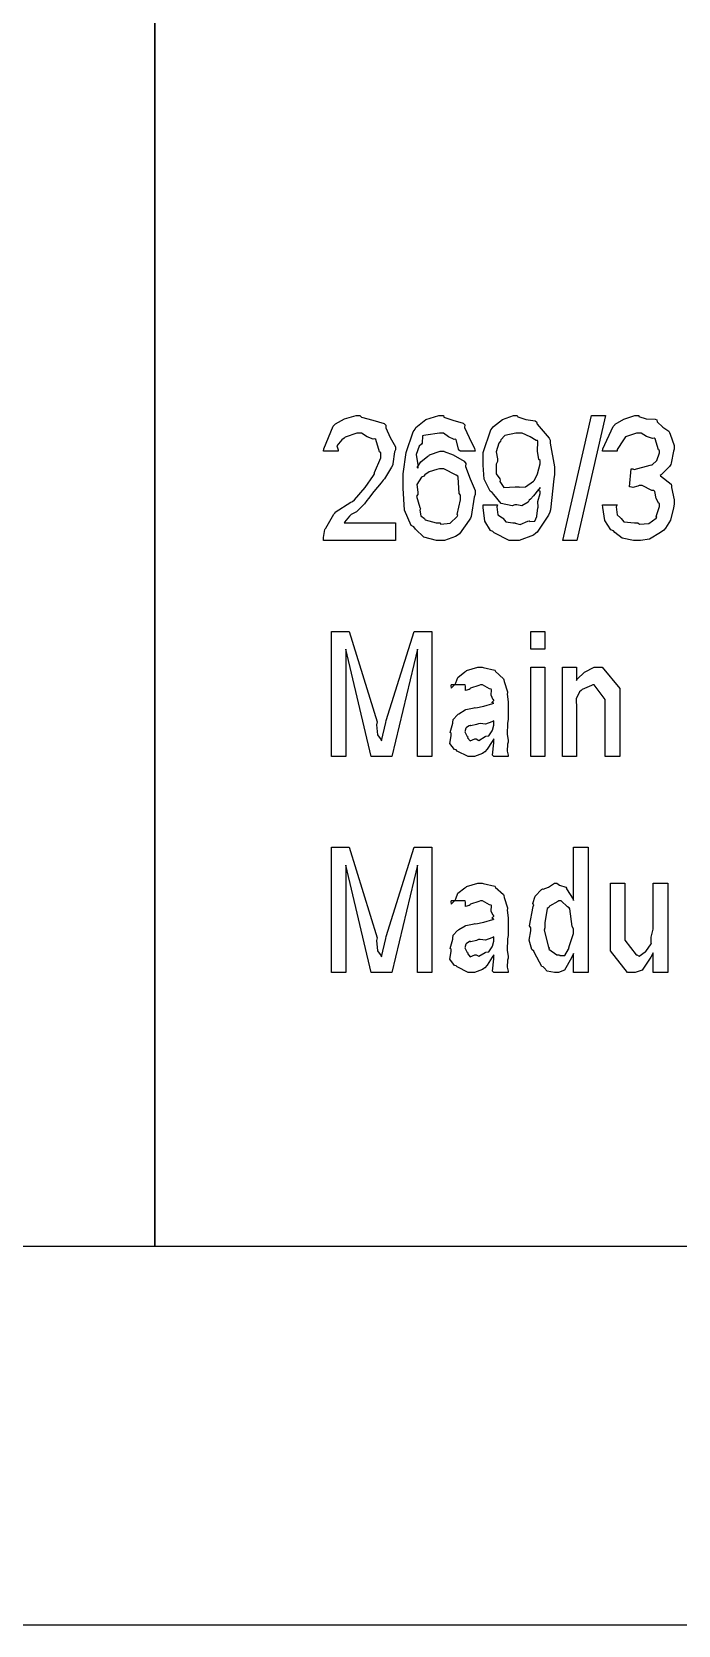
# Model space of a CAD drawing. Extents: x 0 to 23.4, y 0 to 16.5.
# Drawn here: x 18.935 to 19.362, y 0.206 to 1.259 of the extents above; entities that cross this region are included whole.
import ezdxf

# ---------------------------------------------------------------- set-up
doc = ezdxf.new("R2010")
doc.units = 0
doc.layers.get('0').update_dxf_attribs({"linetype": 'CONTINUOUS'})

msp = doc.modelspace()

# ---------------------------------------------------------------- linework, layer by layer
at = {"color": 0}
for points in [[(0.18755, 16.3479), (23.1772, 16.3479), (23.1772, 0.20622), (0.18755, 0.20622), (0.18755, 16.3479)], [(0.43766, 16.0978), (22.9271, 16.0978), (22.9271, 0.45627), (0.43766, 0.45627), (0.43766, 16.0978)], [(19.1749, 0.93435), (19.1749, 0.92263), (19.1275, 0.92263), (19.1275, 0.92459), (19.1283, 0.92985), (19.1286, 0.93045), (19.1289, 0.93083), (19.1343, 0.94016), (19.1351, 0.94086), (19.1351, 0.9413), (19.1454, 0.94797), (19.1465, 0.94846), (19.1479, 0.94954), (19.1549, 0.95774), (19.1604, 0.96571), (19.1611, 0.96669), (19.1612, 0.9675), (19.1653, 0.97732), (19.1653, 0.98058), (19.1644, 0.98134), (19.1619, 0.98931), (19.1614, 0.98991), (19.1603, 0.98958), (19.1563, 0.99121), (19.1525, 0.9936), (19.1514, 0.9936), (19.1494, 0.99349), (19.1417, 0.99089), (19.141, 0.99034), (19.1396, 0.98926), (19.1363, 0.98513), (19.1371, 0.98253), (19.1371, 0.98166), (19.1275, 0.98166), (19.1276, 0.98329), (19.1338, 0.99826), (19.1349, 0.99924), (19.1353, 0.99967), (19.1413, 1.00293), (19.149, 1.00532), (19.1515, 1.00532), (19.1525, 1.00423), (19.16, 1.00206), (19.1675, 0.99989), (19.1685, 0.99881), (19.1685, 0.99718), (19.1715, 0.99067), (19.1749, 0.98459), (19.1749, 0.98253), (19.1743, 0.98134), (19.1733, 0.97342), (19.1731, 0.97255), (19.1724, 0.97108), (19.1676, 0.96343), (19.1669, 0.96257), (19.1654, 0.96078), (19.1607, 0.95508), (19.1571, 0.95052), (19.156, 0.94911), (19.1546, 0.94699), (19.1493, 0.94151), (19.1457, 0.93978), (19.1453, 0.93934), (19.1446, 0.93875), (19.1413, 0.93479), (19.141, 0.93435), (19.1749, 0.93435)], [(19.2275, 0.98166), (19.2179, 0.98166), (19.2168, 0.98231), (19.215, 0.98926), (19.2146, 0.98969), (19.2136, 0.98942), (19.2099, 0.99121), (19.2067, 0.9936), (19.2057, 0.9936), (19.204, 0.99349), (19.1951, 0.99235), (19.1937, 0.99208), (19.1929, 0.99186), (19.1925, 0.98687), (19.1921, 0.98622), (19.1907, 0.98508), (19.1887, 0.97944), (19.1897, 0.97266), (19.1897, 0.97038), (19.1893, 0.97086), (19.1918, 0.97466), (19.1963, 0.97841), (19.1971, 0.97884), (19.1975, 0.97928), (19.2044, 0.98166), (19.2068, 0.98166), (19.2071, 0.98139), (19.2131, 0.97922), (19.2203, 0.97499), (19.2214, 0.97363), (19.2213, 0.97152), (19.2242, 0.96332), (19.2275, 0.95562), (19.2275, 0.95302), (19.2269, 0.95139), (19.2249, 0.93859), (19.2244, 0.93739), (19.2237, 0.93614), (19.2172, 0.92697), (19.2164, 0.92632), (19.2147, 0.9254), (19.2074, 0.92263), (19.2049, 0.92263), (19.2021, 0.92263), (19.1936, 0.92491), (19.1882, 0.93023), (19.1871, 0.93175), (19.1853, 0.93251), (19.181, 0.94271), (19.1801, 0.95714), (19.1801, 0.96191), (19.1801, 0.96664), (19.1821, 0.98079), (19.1867, 0.99441), (19.1879, 0.9962), (19.1885, 0.9974), (19.195, 1.00255), (19.2036, 1.00532), (19.2067, 1.00532), (19.2069, 1.00423), (19.2128, 1.00212), (19.2197, 1.00011), (19.2207, 0.99902), (19.2206, 0.9974), (19.2236, 0.99067), (19.2272, 0.98351), (19.2275, 0.98166)], [(19.2328, 0.94629), (19.2424, 0.94629), (19.2418, 0.94482), (19.2425, 0.93961), (19.2457, 0.93766), (19.2462, 0.93717), (19.2461, 0.93717), (19.2479, 0.935), (19.2525, 0.93435), (19.254, 0.93435), (19.254, 0.93408), (19.2574, 0.93321), (19.2624, 0.93544), (19.2633, 0.93566), (19.2636, 0.93522), (19.2669, 0.93549), (19.2683, 0.93859), (19.2683, 0.93891), (19.2683, 0.93891), (19.269, 0.94412), (19.2692, 0.94477), (19.2692, 0.94477), (19.269, 0.94846), (19.2706, 0.95367), (19.2706, 0.9554), (19.2703, 0.95535), (19.2692, 0.95568), (19.2706, 0.95714), (19.2706, 0.95757), (19.2693, 0.95627), (19.2661, 0.95215), (19.2642, 0.94987), (19.2633, 0.94933), (19.2626, 0.94808), (19.2585, 0.94547), (19.255, 0.94629), (19.2538, 0.94629), (19.2519, 0.94558), (19.2447, 0.9471), (19.2399, 0.95302), (19.2389, 0.95432), (19.2374, 0.95535), (19.2335, 0.96311), (19.2328, 0.97233), (19.2328, 0.97537), (19.2328, 0.98079), (19.2379, 0.99571), (19.239, 0.99707), (19.2396, 0.99805), (19.2456, 1.00266), (19.2529, 1.00532), (19.2553, 1.00532), (19.2557, 1.00429), (19.261, 1.0026), (19.2671, 1.00174), (19.2681, 1.00098), (19.2685, 0.99957), (19.2765, 0.99034), (19.2771, 0.98904), (19.2772, 0.98687), (19.28, 0.97141), (19.28, 0.96625), (19.2796, 0.96349), (19.2774, 0.94287), (19.2768, 0.9413), (19.2761, 0.9394), (19.2686, 0.92822), (19.2676, 0.92741), (19.2661, 0.92622), (19.2567, 0.92263), (19.2536, 0.92263), (19.25, 0.92263), (19.2401, 0.92773), (19.2393, 0.92871), (19.2378, 0.92925), (19.234, 0.93549), (19.2329, 0.94444), (19.2328, 0.94629)], [(19.2854, 0.92263), (19.3043, 1.00532), (19.3136, 1.00532), (19.2947, 0.92263), (19.2854, 0.92263)], [(19.3117, 0.94629), (19.3213, 0.94629), (19.3207, 0.94482), (19.3213, 0.93961), (19.3236, 0.93766), (19.3239, 0.93717), (19.3239, 0.93717), (19.3257, 0.935), (19.3328, 0.93435), (19.3351, 0.93435), (19.3361, 0.93343), (19.3422, 0.93381), (19.3472, 0.93745), (19.3475, 0.93804), (19.3471, 0.93853), (19.3494, 0.94504), (19.3494, 0.94716), (19.3489, 0.94716), (19.3472, 0.95047), (19.3463, 0.95508), (19.3456, 0.95562), (19.3443, 0.95578), (19.3379, 0.95909), (19.3358, 0.95909), (19.3349, 0.9586), (19.3317, 0.95774), (19.3299, 0.95817), (19.3294, 0.95801), (19.3306, 0.96994), (19.3306, 0.96994), (19.3318, 0.96994), (19.3318, 0.96994), (19.3325, 0.96951), (19.3432, 0.97233), (19.344, 0.97276), (19.3444, 0.9726), (19.3475, 0.97559), (19.3494, 0.98047), (19.3494, 0.9821), (19.3486, 0.98264), (19.3464, 0.9898), (19.3457, 0.99034), (19.3447, 0.98996), (19.3407, 0.99126), (19.3371, 0.9936), (19.336, 0.9936), (19.3342, 0.99349), (19.3269, 0.9911), (19.3263, 0.99056), (19.3256, 0.98909), (19.3214, 0.98269), (19.3213, 0.98166), (19.3117, 0.98166), (19.3119, 0.98329), (19.3186, 0.99805), (19.3197, 0.99902), (19.3201, 0.99951), (19.3258, 1.00288), (19.3331, 1.00532), (19.3356, 1.00532), (19.3357, 1.0045), (19.3406, 1.00293), (19.3465, 1.00282), (19.3475, 1.00228), (19.3478, 1.00098), (19.3514, 0.99745), (19.3554, 0.9949), (19.356, 0.99403), (19.3563, 0.993), (19.359, 0.98551), (19.359, 0.98296), (19.3585, 0.98166), (19.3569, 0.97374), (19.3567, 0.97298), (19.356, 0.97152), (19.3504, 0.96609), (19.3497, 0.9656), (19.3499, 0.96528), (19.3569, 0.95996), (19.3572, 0.95909), (19.3572, 0.95757), (19.359, 0.94944), (19.359, 0.94672), (19.3585, 0.94423), (19.3565, 0.9362), (19.3532, 0.93077), (19.3521, 0.92958), (19.3499, 0.9279), (19.3428, 0.9235), (19.3367, 0.92263), (19.3347, 0.92263), (19.3322, 0.92263), (19.3247, 0.92426), (19.3199, 0.92806), (19.3189, 0.92914), (19.3172, 0.92969), (19.3131, 0.93587), (19.3118, 0.94455), (19.3117, 0.94629)], [(19.2706, 0.97559), (19.2696, 0.97607), (19.2687, 0.98172), (19.269, 0.98806), (19.2687, 0.98882), (19.2678, 0.98877), (19.2639, 0.9911), (19.2586, 0.9936), (19.2568, 0.9936), (19.2544, 0.99349), (19.2471, 0.99213), (19.2446, 0.98926), (19.2443, 0.98839), (19.2431, 0.98693), (19.2414, 0.98117), (19.2424, 0.97651), (19.2424, 0.97493), (19.2415, 0.97309), (19.2415, 0.96674), (19.2438, 0.96338), (19.244, 0.96257), (19.2438, 0.9617), (19.2465, 0.95763), (19.254, 0.95801), (19.2567, 0.95801), (19.2567, 0.95779), (19.2608, 0.95822), (19.266, 0.96181), (19.2667, 0.96257), (19.2667, 0.96257), (19.2687, 0.96669), (19.2706, 0.97336), (19.2706, 0.97559)], [(19.1897, 0.95302), (19.1889, 0.95199), (19.1911, 0.94444), (19.1914, 0.94368), (19.191, 0.94276), (19.1917, 0.93891), (19.1942, 0.93717), (19.1944, 0.93674), (19.1946, 0.93636), (19.2018, 0.93435), (19.2042, 0.93435), (19.205, 0.93349), (19.2111, 0.93414), (19.2158, 0.93853), (19.2161, 0.93934), (19.2157, 0.93994), (19.2179, 0.94944), (19.2179, 0.95258), (19.2171, 0.95378), (19.2164, 0.96441), (19.2161, 0.96517), (19.2151, 0.96593), (19.2068, 0.96994), (19.204, 0.96994), (19.2022, 0.96951), (19.1971, 0.96805), (19.1944, 0.96598), (19.1937, 0.96517), (19.1922, 0.96452), (19.189, 0.95974), (19.1897, 0.9547), (19.1897, 0.95302)], [(19.1328, 0.77995), (19.1328, 0.86263), (19.1443, 0.86263), (19.1629, 0.80295), (19.1624, 0.801), (19.1631, 0.79432), (19.1656, 0.79102), (19.1657, 0.79036), (19.1657, 0.79036), (19.1685, 0.80235), (19.1688, 0.80382), (19.1872, 0.86263), (19.1989, 0.86263), (19.1989, 0.77995), (19.1894, 0.77995), (19.1894, 0.85091), (19.1726, 0.77995), (19.1588, 0.77995), (19.1421, 0.85091), (19.1421, 0.77995), (19.1328, 0.77995)], [(19.2643, 0.85091), (19.2643, 0.86263), (19.2736, 0.86263), (19.2736, 0.85091), (19.2643, 0.85091)], [(19.2399, 0.79167), (19.2387, 0.78999), (19.2356, 0.78478), (19.2339, 0.78304), (19.2333, 0.78255), (19.2324, 0.7819), (19.2272, 0.77995), (19.2256, 0.77995), (19.2229, 0.77995), (19.2157, 0.78358), (19.2151, 0.78429), (19.2139, 0.78456), (19.2108, 0.78868), (19.2117, 0.79373), (19.2117, 0.79536), (19.2111, 0.79574), (19.2128, 0.80197), (19.2129, 0.80252), (19.2129, 0.80252), (19.2131, 0.80453), (19.216, 0.80762), (19.2164, 0.80794), (19.2168, 0.80827), (19.221, 0.81082), (19.2214, 0.81098), (19.2214, 0.81098), (19.2269, 0.81217), (19.2276, 0.81228), (19.2281, 0.81212), (19.2333, 0.81315), (19.2392, 0.81505), (19.2399, 0.81532), (19.2396, 0.81527), (19.2386, 0.81576), (19.2399, 0.81706), (19.2399, 0.81749), (19.2394, 0.81749), (19.2381, 0.82053), (19.2383, 0.82411), (19.2381, 0.82444), (19.2371, 0.82471), (19.2325, 0.82726), (19.231, 0.82726), (19.2301, 0.82682), (19.2246, 0.82509), (19.2242, 0.82465), (19.2236, 0.82427), (19.2213, 0.82362), (19.2211, 0.82639), (19.221, 0.82726), (19.2117, 0.82726), (19.2114, 0.82688), (19.2117, 0.82503), (19.2144, 0.82775), (19.2149, 0.82856), (19.2149, 0.82861), (19.2161, 0.83225), (19.2208, 0.83594), (19.2217, 0.83637), (19.2218, 0.83675), (19.2294, 0.83898), (19.2321, 0.83898), (19.2328, 0.8387), (19.2406, 0.83702), (19.2411, 0.83659), (19.2408, 0.83626), (19.2462, 0.83138), (19.2465, 0.83073), (19.2467, 0.82943), (19.2489, 0.82275), (19.249, 0.82183), (19.2486, 0.82129), (19.2494, 0.81586), (19.2494, 0.81402), (19.2494, 0.80447), (19.2489, 0.80208), (19.2486, 0.79454), (19.2494, 0.7908), (19.2494, 0.7895), (19.249, 0.78809), (19.2486, 0.78342), (19.2494, 0.78082), (19.2494, 0.77995), (19.2399, 0.77995), (19.239, 0.78082), (19.2399, 0.78895), (19.2399, 0.79167)], [(19.2643, 0.77995), (19.2643, 0.83898), (19.2736, 0.83898), (19.2736, 0.77995), (19.2643, 0.77995)], [(19.2853, 0.77995), (19.2853, 0.83898), (19.2946, 0.83898), (19.2946, 0.8303), (19.295, 0.83105), (19.2997, 0.83572), (19.3061, 0.83898), (19.3083, 0.83898), (19.3115, 0.83898), (19.3231, 0.82487), (19.3231, 0.81532), (19.3231, 0.77995), (19.3135, 0.77995), (19.3135, 0.81272), (19.3135, 0.81771), (19.3061, 0.82726), (19.3053, 0.82726), (19.3043, 0.82682), (19.2982, 0.82422), (19.2976, 0.82357), (19.2964, 0.82281), (19.2943, 0.81798), (19.2946, 0.81163), (19.2946, 0.80946), (19.2946, 0.77995), (19.2853, 0.77995)], [(19.2399, 0.8036), (19.2386, 0.80279), (19.2344, 0.80132), (19.2308, 0.80181), (19.2297, 0.80165), (19.2285, 0.80116), (19.2247, 0.80019), (19.2243, 0.80062), (19.2242, 0.80056), (19.2236, 0.80019), (19.2218, 0.79915), (19.2218, 0.79905), (19.2218, 0.79905), (19.2214, 0.79866), (19.221, 0.7972), (19.221, 0.79666), (19.2207, 0.79628), (19.2224, 0.79324), (19.2228, 0.79297), (19.2226, 0.79243), (19.2242, 0.79036), (19.2274, 0.79167), (19.2283, 0.79167), (19.2283, 0.79167), (19.2301, 0.79064), (19.2342, 0.79313), (19.2346, 0.7934), (19.2346, 0.7934), (19.2365, 0.79367), (19.2387, 0.79698), (19.239, 0.79731), (19.239, 0.79731), (19.2399, 0.80073), (19.2399, 0.80187), (19.2399, 0.8036)], [(19.1328, 0.63731), (19.1328, 0.72), (19.1443, 0.72), (19.1629, 0.66032), (19.1624, 0.65836), (19.1631, 0.65169), (19.1656, 0.64838), (19.1657, 0.64773), (19.1657, 0.64773), (19.1685, 0.65972), (19.1688, 0.66119), (19.1872, 0.72), (19.1989, 0.72), (19.1989, 0.63731), (19.1894, 0.63731), (19.1894, 0.70828), (19.1726, 0.63731), (19.1588, 0.63731), (19.1421, 0.70828), (19.1421, 0.63731), (19.1328, 0.63731)], [(19.2925, 0.63731), (19.2925, 0.6499), (19.2911, 0.64708), (19.2865, 0.63889), (19.2826, 0.63731), (19.2814, 0.63731), (19.2799, 0.63731), (19.2751, 0.63824), (19.2732, 0.64041), (19.2725, 0.641), (19.2715, 0.64133), (19.2668, 0.65034), (19.2664, 0.65142), (19.2651, 0.65256), (19.2633, 0.65864), (19.2643, 0.66482), (19.2643, 0.66683), (19.2635, 0.66813), (19.2658, 0.68093), (19.2663, 0.68202), (19.2657, 0.68289), (19.2672, 0.68777), (19.2714, 0.69206), (19.2721, 0.69265), (19.2724, 0.69238), (19.276, 0.69374), (19.28, 0.69634), (19.2814, 0.69634), (19.2814, 0.69634), (19.2832, 0.6951), (19.2875, 0.69363), (19.2879, 0.69309), (19.2879, 0.6926), (19.2922, 0.68571), (19.2925, 0.68484), (19.2925, 0.72), (19.3021, 0.72), (19.3021, 0.63731), (19.2925, 0.63731)], [(19.2399, 0.64904), (19.2387, 0.64735), (19.2356, 0.64214), (19.2339, 0.64041), (19.2333, 0.63992), (19.2324, 0.63927), (19.2272, 0.63731), (19.2256, 0.63731), (19.2229, 0.63731), (19.2157, 0.64095), (19.2151, 0.64166), (19.2139, 0.64193), (19.2108, 0.64605), (19.2117, 0.6511), (19.2117, 0.65272), (19.2111, 0.6531), (19.2128, 0.65934), (19.2129, 0.65989), (19.2129, 0.65989), (19.2131, 0.66189), (19.216, 0.66499), (19.2164, 0.66531), (19.2168, 0.66564), (19.221, 0.66819), (19.2214, 0.66835), (19.2214, 0.66835), (19.2269, 0.66954), (19.2276, 0.66965), (19.2281, 0.66949), (19.2333, 0.67052), (19.2392, 0.67242), (19.2399, 0.67269), (19.2396, 0.67263), (19.2386, 0.67312), (19.2399, 0.67443), (19.2399, 0.67486), (19.2394, 0.67486), (19.2381, 0.6779), (19.2383, 0.68148), (19.2381, 0.6818), (19.2371, 0.68207), (19.2325, 0.68463), (19.231, 0.68463), (19.2301, 0.68419), (19.2246, 0.68245), (19.2242, 0.68202), (19.2236, 0.68164), (19.2213, 0.68099), (19.2211, 0.68376), (19.221, 0.68463), (19.2117, 0.68463), (19.2114, 0.68424), (19.2117, 0.6824), (19.2144, 0.68511), (19.2149, 0.68593), (19.2149, 0.68598), (19.2161, 0.68961), (19.2208, 0.69331), (19.2217, 0.69374), (19.2218, 0.69412), (19.2294, 0.69634), (19.2321, 0.69634), (19.2328, 0.69607), (19.2406, 0.69439), (19.2411, 0.69396), (19.2408, 0.69363), (19.2462, 0.68875), (19.2465, 0.6881), (19.2467, 0.68679), (19.2489, 0.68012), (19.249, 0.6792), (19.2486, 0.67866), (19.2494, 0.67323), (19.2494, 0.67139), (19.2494, 0.66184), (19.2489, 0.65945), (19.2486, 0.65191), (19.2494, 0.64817), (19.2494, 0.64686), (19.249, 0.64545), (19.2486, 0.64079), (19.2494, 0.63818), (19.2494, 0.63731), (19.2399, 0.63731), (19.239, 0.63818), (19.2399, 0.64632), (19.2399, 0.64904)], [(19.3451, 0.63731), (19.3451, 0.65034), (19.3436, 0.64741), (19.3379, 0.63894), (19.3332, 0.63731), (19.3317, 0.63731), (19.3282, 0.63731), (19.3169, 0.65164), (19.3169, 0.66054), (19.3169, 0.69634), (19.3263, 0.69634), (19.3263, 0.6664), (19.3263, 0.65858), (19.3339, 0.64904), (19.3344, 0.64904), (19.3344, 0.64904), (19.3358, 0.64811), (19.3399, 0.65088), (19.3403, 0.6512), (19.3403, 0.6512), (19.3438, 0.6563), (19.344, 0.65685), (19.3438, 0.65696), (19.3438, 0.6607), (19.3451, 0.66596), (19.3451, 0.6677), (19.3451, 0.69634), (19.3547, 0.69634), (19.3547, 0.63731), (19.3451, 0.63731)], [(19.2736, 0.66683), (19.2732, 0.6652), (19.276, 0.65414), (19.2764, 0.65338), (19.2763, 0.65272), (19.2814, 0.64904), (19.2832, 0.64904), (19.2835, 0.6486), (19.2867, 0.64865), (19.2892, 0.65267), (19.2897, 0.65338), (19.2894, 0.65392), (19.2925, 0.66314), (19.2925, 0.66618), (19.2917, 0.6677), (19.2901, 0.67936), (19.2897, 0.68007), (19.2886, 0.68077), (19.2843, 0.68463), (19.2829, 0.68463), (19.2822, 0.68419), (19.2767, 0.68104), (19.2763, 0.68029), (19.2751, 0.67953), (19.2736, 0.67003), (19.2736, 0.66683)], [(19.2399, 0.66097), (19.2386, 0.66016), (19.2344, 0.65869), (19.2308, 0.65918), (19.2297, 0.65902), (19.2285, 0.65853), (19.2247, 0.65755), (19.2243, 0.65799), (19.2242, 0.65793), (19.2236, 0.65755), (19.2218, 0.65652), (19.2218, 0.65641), (19.2218, 0.65641), (19.2214, 0.65603), (19.221, 0.65457), (19.221, 0.65402), (19.2207, 0.65365), (19.2224, 0.65061), (19.2228, 0.65034), (19.2226, 0.64979), (19.2242, 0.64773), (19.2274, 0.64904), (19.2283, 0.64904), (19.2283, 0.64904), (19.2301, 0.648), (19.2342, 0.6505), (19.2346, 0.65077), (19.2346, 0.65077), (19.2365, 0.65104), (19.2387, 0.65435), (19.239, 0.65468), (19.239, 0.65468), (19.2399, 0.65809), (19.2399, 0.65923), (19.2399, 0.66097)]]:
    msp.add_lwpolyline(points, close=True, dxfattribs=at)
for points in [[(19.0161, 0.45627), (19.0161, 16.0978)], [(19.0161, 16.0978), (19.0161, 0.45627)], [(19.0161, 16.0978), (19.0161, 0.45627)], [(19.0161, 0.45627), (0.43766, 0.45627)], [(19.0161, 0.45627), (0.43766, 0.45627)]]:
    msp.add_lwpolyline(points, dxfattribs=at)

doc.saveas('drawing.dxf')
